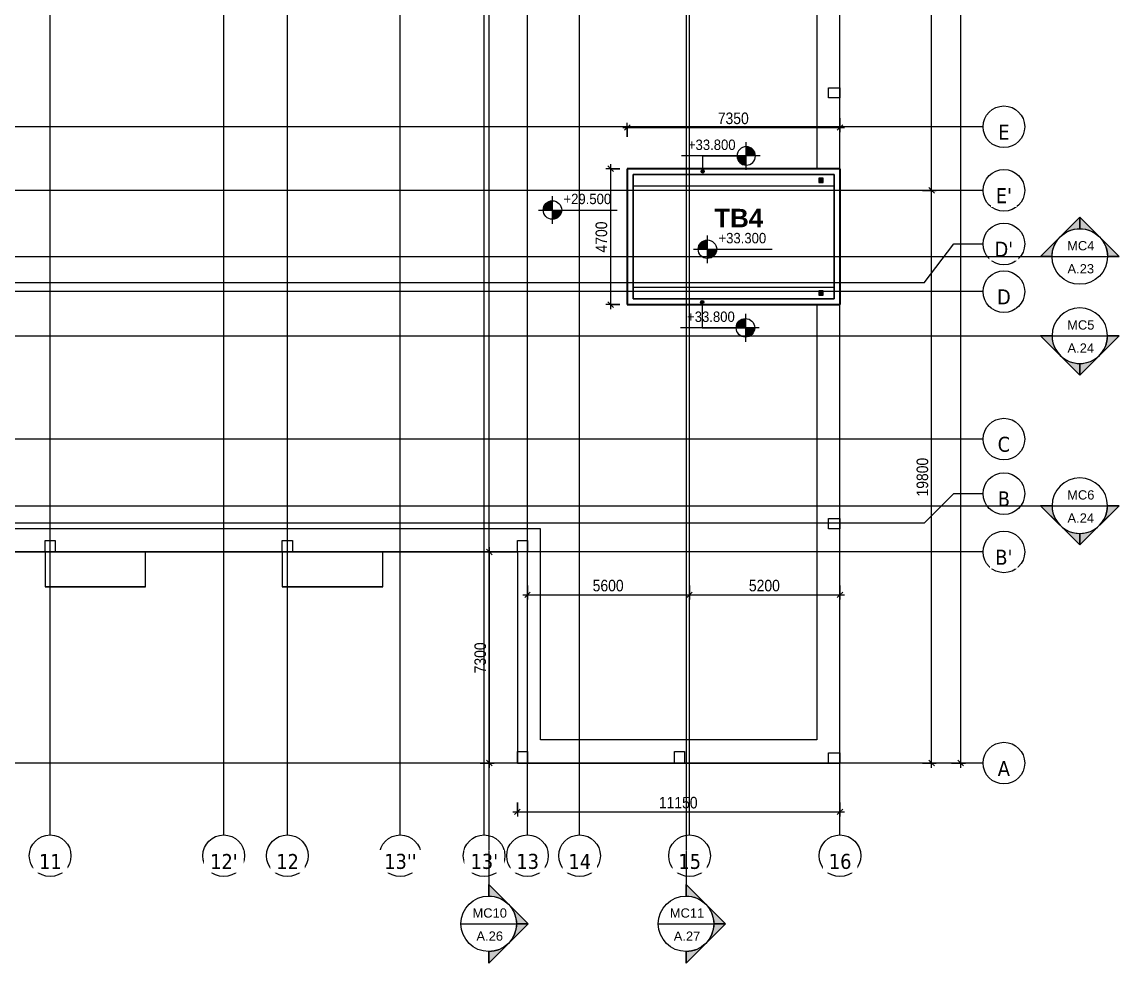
# Model space of a CAD drawing. Header units: millimetres. Extents: x 27447 to 239197, y -15958 to 82878.
# Drawn here: x 98978 to 136900, y 10322 to 42861 of the extents above; entities that cross this region are included whole.
import ezdxf

# ---------------------------------------------------------------- set-up
doc = ezdxf.new("R2010")
doc.units = ezdxf.units.MM
doc.linetypes.add('Dash Dot 3_16_', pattern=[7.9375, 4.7625, -1.5875, 0, -1.5875])
doc.linetypes.add('Grid Line', pattern=[22.225, 12.7, -3.175, 3.175, -3.175])
for name, color, linetype, lineweight in [('0-1', 7, 'Continuous', 5), ('A-ANNO-DIMS', 211, 'Continuous', 9), ('A-ANNO-DIMS-160', 211, 'Continuous', 9), ('A-DETL-MEDM', 33, 'Continuous', 18), ('A-DETL-WIDE', 214, 'Continuous', 35), ('A-FLOR', 192, 'Continuous', 9), ('A-FLOR-1', 7, 'Continuous', 9), ('A-WALL', 113, 'Continuous', 9), ('G-ANNO-DIMS', 111, 'Continuous', 9), ('G-ANNO-SYMB', 111, 'Continuous', 9), ('G-ANNO-SYMB-1', 111, 'Dash Dot 3_16_', 18), ('G-ANNO-TEXT-1', 7, 'Continuous', 9), ('G-IMPT', 8, 'Continuous', 9), ('M-EQPM', 50, 'Continuous', 9), ('S-COLS-1', 7, 'Continuous', 9), ('S-GRID', 1, 'Continuous', 9), ('S-GRID-1', 1, 'Grid Line', 9), ('S-GRID-IDEN', 1, 'Continuous', 9)]:
    doc.layers.add(name, color=color, linetype=linetype, lineweight=lineweight)
doc.styles.add('Arial_2', font='arial_0.ttf', dxfattribs={"width": 0.9, "height": 360})
doc.styles.add('Arial_3', font='arial_0.ttf', dxfattribs={"height": 320})
doc.styles.add('Arial_B', font='arialbd_0.ttf', dxfattribs={"height": 640})
doc.styles.add('Tahoma_B', font='tahomabd_0.ttf', dxfattribs={"height": 520})
doc.styles.add('UTM Avo', font='UTM Avo.ttf', dxfattribs={"width": 0.9, "height": 400})
doc.dimstyles.new('1_Dim_chi_tiet_2_5', dxfattribs={"dimscale": 304.8, "dimtxt": 399.720379, "dimasz": 0.629921, "dimexe": 0.524934, "dimexo": 0.0625, "dimgap": 0.052493, "dimtad": 1, "dimdec": 0, "dimrnd": 5, "dimzin": 0, "dimdsep": 46, "dimtxsty": 'UTM Avo', "dimblk1": 'OBLIQUE', "dimblk2": 'OBLIQUE', "dimsah": 1, "dimcen": 0.09, "dimdle": 0.524934, "dimazin": 0, "dimtfac": 1, "dimtdec": 4, "dimtix": 1, "dimtmove": 0, "dimatfit": 3, "dimfxl": 1.049869, "dimfxlon": 1, "dimtvp": 1, "dimtolj": 1, "dimtzin": 0, "dimarcsym": 2})

# ---------------------------------------------------------------- blocks, each defined once
blk = doc.blocks.new('NCV_TKTC_KET CAU_rvt-1-TKCS_MB TẦNG MÁI')
at = {"layer": 'A-FLOR-1'}
for p, q in [((127251, 37787), (127251, 78235)), ((126451, 77435), (126451, 37787)), ((126451, 33087), (126451, 18037)), ((127251, 17237), (127251, 33087)), ((116903, 25337), (84378, 25337)), ((116903, 18037), (116903, 25337)), ((84378, 24537), (116103, 24537)), ((116103, 24537), (116103, 17237)), ((126451, 18037), (116903, 18037)), ((116103, 17237), (127251, 17237))]:
    blk.add_line(p, q, dxfattribs=at)
at = {"layer": 'S-COLS-1'}
for p, q in [((126852, 40587), (127053, 40587)), ((126852, 40237), (126852, 40587)), ((127053, 40587), (127252, 40587)), ((127252, 40587), (127252, 40237)), ((127053, 40237), (126852, 40237)), ((127252, 40237), (127053, 40237)), ((126853, 25340), (126853, 25690)), ((126853, 25690), (127253, 25690)), ((127253, 25690), (127253, 25340)), ((127253, 25340), (126853, 25340)), ((99778, 24937), (100128, 24937)), ((99778, 24737), (99778, 24937)), ((99778, 24537), (99778, 24737)), ((100128, 24937), (100128, 24737)), ((100128, 24737), (100128, 24537)), ((107978, 24937), (108328, 24937)), ((107978, 24737), (107978, 24937)), ((107978, 24537), (107978, 24737)), ((108328, 24937), (108328, 24737)), ((108328, 24737), (108328, 24537)), ((116103, 24937), (116453, 24937)), ((116103, 24537), (116103, 24937)), ((116453, 24937), (116453, 24537)), ((100128, 24537), (99778, 24537)), ((99778, 24537), (99778, 24537)), ((100128, 24537), (100128, 24537)), ((108328, 24537), (107978, 24537)), ((107978, 24537), (107978, 24537)), ((108328, 24537), (108328, 24537)), ((116453, 24537), (116103, 24537)), ((116103, 17637), (116453, 17637)), ((116103, 17237), (116103, 17637)), ((116453, 17637), (116453, 17237)), ((121528, 17437), (121528, 17637)), ((121528, 17637), (121878, 17637)), ((121878, 17637), (121878, 17437)), ((126853, 17587), (127253, 17587)), ((126853, 17237), (126853, 17587)), ((127253, 17587), (127253, 17237)), ((116453, 17237), (116103, 17237)), ((121528, 17237), (121528, 17437)), ((121528, 17237), (121528, 17237)), ((121878, 17237), (121528, 17237)), ((121878, 17437), (121878, 17237)), ((121878, 17237), (121878, 17237)), ((127253, 17237), (126853, 17237))]:
    blk.add_line(p, q, dxfattribs=at)
blk = doc.blocks.new('THU NUOC - THU NUOC-1836407-TKCS_MB TẦNG MÁI')
at = {"layer": 'M-EQPM'}
for p, q in [((-66, 71), (-66, -79)), ((84, 71), (-66, 71)), ((59, 46), (-41, 46)), ((-41, 46), (-41, -54)), ((-23, 11), (41, 11)), ((41, 5), (-23, 5)), ((-11, 23), (28, 23)), ((28, 17), (-11, 17)), ((-1, 36), (19, 36)), ((19, 30), (-1, 30)), ((59, -54), (59, 46)), ((84, -79), (84, 71)), ((-66, -79), (84, -79)), ((-41, -54), (59, -54)), ((-23, -1), (1, -1)), ((1, -7), (-23, -7)), ((-23, -14), (41, -14)), ((41, -20), (-23, -20)), ((-11, -26), (28, -26)), ((28, -32), (-11, -32)), ((-1, -38), (19, -38)), ((19, -44), (-1, -44)), ((1, -1), (1, -7)), ((17, -1), (41, -1)), ((17, -7), (17, -1)), ((41, -7), (17, -7))]:
    blk.add_line(p, q, dxfattribs=at)
for centre, radius, start, end in [((9, -4), 45, 0, 180), ((9, -4), 45, 0, 180), ((-23, 8), 3, 90, 270), ((-11, 20), 3, 90, 270), ((-1, 33), 3, 90, 270), ((19, 33), 3, 270, 90), ((28, 20), 3, 270, 90), ((41, 8), 3, 270, 90), ((9, -4), 45, 180, 360), ((9, -4), 45, 180, 360), ((-23, -4), 3, 90, 270), ((-23, -17), 3, 90, 270), ((-11, -29), 3, 90, 270), ((-1, -41), 3, 90, 270), ((19, -41), 3, 270, 90), ((28, -29), 3, 270, 90), ((41, -4), 3, 270, 90), ((41, -17), 3, 270, 90)]:
    blk.add_arc(centre, radius, start, end, dxfattribs=at)
blk = doc.blocks.new('TKTC_XREF_260130_MB TUM MAI - TKTC_XREF_260130_MB TUM MAI_dwg-4167669-TKCS_MB TẦNG MÁI')
at = {"layer": 'G-IMPT'}
for p, q in [((-75899, -823381), (-75899, -816006)), ((-75899, -835478), (-75899, -828081)), ((-75899, -843581), (-75899, -835828)), ((-87049, -843933), (-75899, -843933))]:
    blk.add_line(p, q, dxfattribs=at)
at = {"layer": 'G-IMPT', "flags": 128}
blk.add_lwpolyline([(-118774, -836633), (-116874, -836633), (-116874, -837832), (-108099, -837832), (-108099, -836632), (-103374, -836632), (-103374, -837832), (-99899, -837832), (-99899, -836632), (-95174, -836632), (-95174, -837832), (-91699, -837832), (-91699, -836632), (-87049, -836632)], dxfattribs=at)
blk = doc.blocks.new('TKTC_XREF_260130_MB TUM MAI - TKTC_XREF_251221_MB TUM MAI-2041484-TKCS_MB TẦNG MÁI')
blk.add_blockref('TKTC_XREF_260130_MB TUM MAI - TKTC_XREF_260130_MB TUM MAI_dwg-4167669-TKCS_MB TẦNG MÁI', (169499, 843934))
blk = doc.blocks.new('TKTC_QUAT HUT KHOI_260130 - TKTC_QUAT HUT KHOI_260130_dwg-4168555-TKCS_MB TẦNG MÁI')
at = {"layer": 'G-IMPT'}
for p, q in [((127252, 37790), (127252, 45165)), ((127252, 25694), (127252, 33090)), ((127252, 17590), (127252, 25344)), ((116452, 17240), (121527, 17240)), ((121877, 17240), (126852, 17240))]:
    blk.add_line(p, q, dxfattribs=at)
at = {"layer": 'G-IMPT', "flags": 128}
for points in [[(99777, 24540), (99777, 23341), (103252, 23341), (103252, 24541)], [(107977, 24540), (107977, 23341), (111452, 23341), (111452, 24541)]]:
    blk.add_lwpolyline(points, dxfattribs=at)
blk = doc.blocks.new('TKTC_QUAT HUT KHOI_260130 - TKTC_QUAT HUT KHOI_260130-2046036-TKCS_MB TẦNG MÁI')
blk.add_blockref('TKTC_QUAT HUT KHOI_260130 - TKTC_QUAT HUT KHOI_260130_dwg-4168555-TKCS_MB TẦNG MÁI', (-33652, -17239))
blk = doc.blocks.new('TKTC_BON NUOC MAI_260130 - TKTC_BON NUOC MAI_260130_dwg-3426650-TKCS_MB TẦNG MÁI')
at = {"layer": 'G-IMPT'}
for p, q in [((-75899, -823384), (-75899, -816009)), ((-75899, -835481), (-75899, -828084)), ((-75899, -843584), (-75899, -835831))]:
    blk.add_line(p, q, dxfattribs=at)
at = {"layer": 'G-IMPT', "flags": 128}
for points in [[(-103374, -836634), (-103374, -837832), (-99899, -837832), (-99899, -836634)], [(-95174, -836634), (-95174, -837832), (-91699, -837832), (-91699, -836634)]]:
    blk.add_lwpolyline(points, dxfattribs=at)
blk = doc.blocks.new('TKTC_BON NUOC MAI_260130 - TKTC_BON NUOC MAI_260130-2047084-TKCS_MB TẦNG MÁI')
blk.add_blockref('TKTC_BON NUOC MAI_260130 - TKTC_BON NUOC MAI_260130_dwg-3426650-TKCS_MB TẦNG MÁI', (169499, 843934))
blk = doc.blocks.new('Grid - M_Grid Head - Circle-353313-TKCS_MB TẦNG MÁI')
at = {"layer": 'S-GRID-IDEN'}
blk.add_circle((0, 0), 4.5, dxfattribs=at)
blk = doc.blocks.new('Spot Elevations - M_Spot Elevation - Target Filled-350595-TKCS_MB TẦNG MÁI')
at = {"layer": 'G-ANNO-DIMS'}
h = blk.add_hatch(color=256, dxfattribs=at)
edge = h.paths.add_edge_path()
edge.add_line((0, 0), (-2, 0))
edge.add_arc((0, 0), 2, 90, 180, ccw=False)
edge.add_line((0, 2), (0, 0))
h = blk.add_hatch(color=256, dxfattribs=at)
edge = h.paths.add_edge_path()
edge.add_line((0, 0), (2, 0))
edge.add_arc((0, 0), 2, 270, 360, ccw=False)
edge.add_line((0, -2), (0, 0))
for p, q in [((0, -3), (0, 3)), ((-3, 0), (14, 0))]:
    blk.add_line(p, q, dxfattribs=at)
blk.add_circle((0, 0), 2, dxfattribs=at)
blk = doc.blocks.new('Section - M_Section Head - Filled-352373-TKCS_MB TẦNG MÁI')
at = {"layer": 'G-ANNO-SYMB'}
h = blk.add_hatch(color=256, dxfattribs=at)
edge = h.paths.add_edge_path()
edge.add_line((-6, 8.49), (-6, 6))
edge.add_arc((-6, 0), 6, 90, 135)
edge.add_line((-10.24, 4.24), (-6, 8.49))
h = blk.add_hatch(color=256, dxfattribs=at)
edge = h.paths.add_edge_path()
edge.add_line((-6, 8.49), (-1.76, 4.24))
edge.add_arc((-6, 0), 6, 45, 90)
edge.add_line((-6, 6), (-6, 8.49))
h = blk.add_hatch(color=256, dxfattribs=at)
edge = h.paths.add_edge_path()
edge.add_line((-14.49, 0), (-10.24, 4.24))
edge.add_arc((-6, 0), 6, 135, 180)
edge.add_line((-12, 0), (-14.49, 0))
h = blk.add_hatch(color=256, dxfattribs=at)
edge = h.paths.add_edge_path()
edge.add_line((2.49, 0), (0, 0))
edge.add_arc((-6, 0), 6, 360, 405)
edge.add_line((-1.76, 4.24), (2.49, 0))
for p, q in [((-6, 8.49), (-14.49, 0)), ((-6, 8.49), (-10.24, 4.24)), ((-6, 8.49), (2.49, 0)), ((-6, 6), (-6, 8.49)), ((-6, 8.49), (-6, 6)), ((-1.76, 4.24), (-6, 8.49)), ((-10.24, 4.24), (-14.49, 0)), ((2.49, 0), (-1.76, 4.24)), ((-14.49, 0), (-12, 0)), ((0, 0), (2.49, 0)), ((-12, 0), (-14.49, 0)), ((0, 0), (2.49, 0))]:
    blk.add_line(p, q, dxfattribs=at)
for start, end in [(360, 180), (90, 135), (45, 90), (135, 180), (360, 45), (180, 360)]:
    blk.add_arc((-6, 0), 6, start, end, dxfattribs=at)
blk = doc.blocks.new('DIMBLOCK21-TKCS_MB TẦNG MÁI')
at = {"layer": 'A-ANNO-DIMS-160'}
for p, q in [((115137, 17077), (115137, 24697)), ((114817, 24537), (115297, 24537)), ((115137, 24537), (114817, 24537)), ((114817, 17237), (115297, 17237)), ((115137, 17237), (114817, 17237))]:
    blk.add_line(p, q, dxfattribs=at)
at = {"layer": 'A-ANNO-DIMS-160', "lineweight": 25}
for p, q in [((115137, 24537), (115041, 24633)), ((115137, 24537), (115233, 24441)), ((115137, 17237), (115041, 17333)), ((115137, 17237), (115233, 17141))]:
    blk.add_line(p, q, dxfattribs=at)
at = {"layer": 'A-ANNO-DIMS-160', "color": 0, "insert": (114617, 20339), "char_height": 400, "width": 1314.64, "attachment_point": 1, "rotation": 90, "line_spacing_factor": 1.110334, "style": 'UTM Avo'}
blk.add_mtext('7300', dxfattribs=at)
blk = doc.blocks.new('_Oblique')
at = {"color": 0, "linetype": 'ByBlock', "lineweight": -2}
blk.add_line((-0.5, -0.5), (0.5, 0.5), dxfattribs=at)
blk = doc.blocks.new('DIMBLOCK24-TKCS_MB TẦNG MÁI')
at = {"layer": 'A-ANNO-DIMS-160'}
for p, q in [((131107, 78237), (131587, 78237)), ((131427, 78237), (131107, 78237)), ((131427, 17077), (131427, 78397)), ((131107, 17237), (131587, 17237)), ((131427, 17237), (131107, 17237))]:
    blk.add_line(p, q, dxfattribs=at)
at = {"layer": 'A-ANNO-DIMS-160', "lineweight": 25}
for p, q in [((131427, 78237), (131331, 78333)), ((131427, 78237), (131523, 78141)), ((131427, 17237), (131331, 17333)), ((131427, 17237), (131523, 17141))]:
    blk.add_line(p, q, dxfattribs=at)
at = {"layer": 'A-ANNO-DIMS-160', "color": 0, "insert": (130907, 47052), "char_height": 400, "width": 1643.29, "attachment_point": 1, "rotation": 90, "line_spacing_factor": 1.110334, "style": 'UTM Avo'}
blk.add_mtext('61000', dxfattribs=at)
blk = doc.blocks.new('DIMBLOCK25-TKCS_MB TẦNG MÁI')
at = {"layer": 'A-ANNO-DIMS-160'}
for p, q in [((130101, 37037), (130581, 37037)), ((130421, 37037), (130101, 37037)), ((130421, 17077), (130421, 37037)), ((130101, 17237), (130581, 17237)), ((130421, 17237), (130101, 17237))]:
    blk.add_line(p, q, dxfattribs=at)
at = {"layer": 'A-ANNO-DIMS-160', "lineweight": 25}
for p, q in [((130421, 37037), (130325, 37133)), ((130421, 37037), (130517, 36941)), ((130421, 17237), (130325, 17333)), ((130421, 17237), (130517, 17141))]:
    blk.add_line(p, q, dxfattribs=at)
at = {"layer": 'A-ANNO-DIMS-160', "color": 0, "insert": (129901, 26452), "char_height": 400, "width": 1643.29, "attachment_point": 1, "rotation": 90, "line_spacing_factor": 1.110334, "style": 'UTM Avo'}
blk.add_mtext('19800', dxfattribs=at)
blk = doc.blocks.new('DIMBLOCK26-TKCS_MB TẦNG MÁI')
at = {"layer": 'A-ANNO-DIMS-160'}
for p, q in [((130101, 53537), (130581, 53537)), ((130421, 53537), (130101, 53537)), ((130421, 37037), (130421, 53537)), ((130101, 37037), (130581, 37037)), ((130421, 37037), (130101, 37037))]:
    blk.add_line(p, q, dxfattribs=at)
at = {"layer": 'A-ANNO-DIMS-160', "lineweight": 25}
for p, q in [((130421, 53537), (130325, 53633)), ((130421, 53537), (130517, 53441)), ((130421, 37037), (130325, 37133)), ((130421, 37037), (130517, 36941))]:
    blk.add_line(p, q, dxfattribs=at)
at = {"layer": 'A-ANNO-DIMS-160', "color": 0, "insert": (129901, 44602), "char_height": 400, "width": 1643.29, "attachment_point": 1, "rotation": 90, "line_spacing_factor": 1.110334, "style": 'UTM Avo'}
blk.add_mtext('16500', dxfattribs=at)
blk = doc.blocks.new('DIMBLOCK30-TKCS_MB TẦNG MÁI')
at = {"layer": 'A-ANNO-DIMS-160'}
for p, q in [((115943, 15549), (127413, 15549)), ((116103, 15869), (116103, 15389)), ((116103, 15549), (116103, 15869)), ((127253, 15869), (127253, 15389)), ((127253, 15549), (127253, 15869))]:
    blk.add_line(p, q, dxfattribs=at)
at = {"layer": 'A-ANNO-DIMS-160', "lineweight": 25}
for p, q in [((116103, 15549), (116007, 15453)), ((116103, 15549), (116199, 15645)), ((127253, 15549), (127157, 15453)), ((127253, 15549), (127349, 15645))]:
    blk.add_line(p, q, dxfattribs=at)
at = {"layer": 'A-ANNO-DIMS-160', "color": 0, "insert": (120993, 16069), "char_height": 400, "width": 1643.29, "attachment_point": 1, "line_spacing_factor": 1.110334, "style": 'UTM Avo'}
blk.add_mtext('11150', dxfattribs=at)
blk = doc.blocks.new('DIMBLOCK31-TKCS_MB TẦNG MÁI')
at = {"layer": 'A-ANNO-DIMS-160'}
for p, q in [((116453, 23374), (116453, 22894)), ((116453, 23054), (116453, 23374)), ((122053, 23374), (122053, 22894)), ((122053, 23054), (122053, 23374)), ((116293, 23054), (122053, 23054))]:
    blk.add_line(p, q, dxfattribs=at)
at = {"layer": 'A-ANNO-DIMS-160', "lineweight": 25}
for p, q in [((116453, 23054), (116549, 23150)), ((122053, 23054), (122149, 23150)), ((116453, 23054), (116357, 22958)), ((122053, 23054), (121957, 22958))]:
    blk.add_line(p, q, dxfattribs=at)
at = {"layer": 'A-ANNO-DIMS-160', "color": 0, "insert": (118705, 23574), "char_height": 400, "width": 1314.64, "attachment_point": 1, "line_spacing_factor": 1.110334, "style": 'UTM Avo'}
blk.add_mtext('5600', dxfattribs=at)
blk = doc.blocks.new('DIMBLOCK32-TKCS_MB TẦNG MÁI')
at = {"layer": 'A-ANNO-DIMS-160'}
for p, q in [((122053, 23374), (122053, 22894)), ((122053, 23054), (122053, 23374)), ((127253, 23374), (127253, 22894)), ((127253, 23054), (127253, 23374)), ((122053, 23054), (127413, 23054))]:
    blk.add_line(p, q, dxfattribs=at)
at = {"layer": 'A-ANNO-DIMS-160', "lineweight": 25}
for p, q in [((122053, 23054), (122149, 23150)), ((127253, 23054), (127349, 23150)), ((122053, 23054), (121957, 22958)), ((127253, 23054), (127157, 22958))]:
    blk.add_line(p, q, dxfattribs=at)
at = {"layer": 'A-ANNO-DIMS-160', "color": 0, "insert": (124105, 23574), "char_height": 400, "width": 1314.64, "attachment_point": 1, "line_spacing_factor": 1.110334, "style": 'UTM Avo'}
blk.add_mtext('5200', dxfattribs=at)
blk = doc.blocks.new('DIMBLOCK38-TKCS_MB TẦNG MÁI')
at = {"layer": 'A-ANNO-DIMS-160'}
for p, q in [((119324, 37947), (119324, 32927)), ((119644, 37787), (119164, 37787)), ((119324, 37787), (119644, 37787)), ((119644, 33087), (119164, 33087)), ((119324, 33087), (119644, 33087))]:
    blk.add_line(p, q, dxfattribs=at)
at = {"layer": 'A-ANNO-DIMS-160', "lineweight": 25}
for p, q in [((119324, 37787), (119228, 37883)), ((119324, 37787), (119420, 37691)), ((119324, 33087), (119228, 33183)), ((119324, 33087), (119420, 32991))]:
    blk.add_line(p, q, dxfattribs=at)
at = {"layer": 'A-ANNO-DIMS-160', "color": 0, "insert": (118805, 34889), "char_height": 400, "width": 1314.64, "attachment_point": 1, "rotation": 90, "line_spacing_factor": 1.110334, "style": 'UTM Avo'}
blk.add_mtext('4700', dxfattribs=at)
blk = doc.blocks.new('DIMBLOCK39-TKCS_MB TẦNG MÁI')
at = {"layer": 'A-ANNO-DIMS-160'}
for p, q in [((127253, 39529), (127253, 39049)), ((127253, 39209), (127253, 39529)), ((119743, 39209), (127413, 39209)), ((119903, 38889), (119903, 39369)), ((119903, 39209), (119903, 38889))]:
    blk.add_line(p, q, dxfattribs=at)
at = {"layer": 'A-ANNO-DIMS-160', "lineweight": 25}
for p, q in [((119903, 39209), (119807, 39113)), ((119903, 39209), (119999, 39305)), ((127253, 39209), (127157, 39113)), ((127253, 39209), (127349, 39305))]:
    blk.add_line(p, q, dxfattribs=at)
at = {"layer": 'A-ANNO-DIMS-160', "color": 0, "insert": (123030, 39728), "char_height": 400, "width": 1314.64, "attachment_point": 1, "line_spacing_factor": 1.110334, "style": 'UTM Avo'}
blk.add_mtext('7350', dxfattribs=at)

msp = doc.modelspace()

# ---------------------------------------------------------------- hatches: boundary and pattern name
at = {"layer": 'G-ANNO-DIMS'}
h = msp.add_hatch(color=256, dxfattribs=at)
edge = h.paths.add_edge_path()
edge.add_arc((122508.5, 37692.3), 56, 0, 360)
h = msp.add_hatch(color=256, dxfattribs=at)
edge = h.paths.add_edge_path()
edge.add_arc((122493.4, 33176.3), 56, 0, 360)

# ---------------------------------------------------------------- linework, layer by layer
at = {"layer": 'A-DETL-MEDM'}
for p, q in [((120102.6, 37586.9), (127054.5, 37586.9)), ((120102.6, 33286.9), (120102.6, 37586.9)), ((127054.5, 37586.9), (127054.5, 33286.9)), ((127054.5, 33286.9), (120102.6, 33286.9))]:
    msp.add_line(p, q, dxfattribs=at)
at = {"layer": 'A-DETL-WIDE'}
for p, q in [((119902.6, 37786.9), (119902.6, 33086.9)), ((127254.5, 37786.9), (119902.6, 37786.9)), ((127254.5, 33086.9), (127254.5, 37786.9)), ((119902.6, 33086.9), (127254.5, 33086.9))]:
    msp.add_line(p, q, dxfattribs=at)
at = {"layer": 'A-FLOR'}
for p, q in [((127054.5, 37186.9), (120102.6, 37186.9)), ((120102.6, 33686.9), (127054.5, 33686.9))]:
    msp.add_line(p, q, dxfattribs=at)
at = {"layer": 'A-WALL'}
for p, q in [((119902.6, 37786.9), (127254.5, 37786.9)), ((119902.6, 33086.9), (119902.6, 37786.9)), ((127054.5, 37586.9), (120102.6, 37586.9)), ((120102.6, 37586.9), (120102.6, 33286.9)), ((127054.5, 33286.9), (127054.5, 37586.9)), ((127254.5, 37786.9), (127254.5, 33086.9)), ((127254.5, 33086.9), (119902.6, 33086.9)), ((120102.6, 33286.9), (127054.5, 33286.9))]:
    msp.add_line(p, q, dxfattribs=at)
at = {"layer": 'G-ANNO-DIMS'}
for p, q in [((122508.5, 38229.2), (124013.3, 38229.2)), ((122508.5, 37692.3), (122508.5, 38229.2)), ((122493.4, 33176.3), (122493.4, 32285.1)), ((122493.4, 32285.1), (123985.8, 32285.1))]:
    msp.add_line(p, q, dxfattribs=at)
for centre in [(122508.5, 37692.3), (122493.4, 33176.3)]:
    msp.add_circle(centre, 56, dxfattribs=at)
at = {"layer": 'G-ANNO-SYMB'}
for p, q in [((134582.2, 34751.5), (136502.2, 34751.5)), ((134582.2, 32011.5), (136502.2, 32011.5)), ((134582.2, 26135.3), (136502.2, 26135.3)), ((114152.6, 11680), (116072.6, 11680)), ((120972.6, 11680), (122892.6, 11680))]:
    msp.add_line(p, q, dxfattribs=at)
at = {"layer": 'G-ANNO-SYMB-1'}
msp.add_line((27827.8, 32011.5), (134582.2, 32011.5), dxfattribs=at)
at = {"layer": 'S-GRID'}
for p, q in [((130167.4, 33836.9), (131183.4, 35185.1)), ((131183.4, 35185.1), (132199.4, 35185.1)), ((130167.4, 25536.9), (131183.4, 26552.9)), ((131183.4, 26552.9), (132199.4, 26552.9))]:
    msp.add_line(p, q, dxfattribs=at)
at = {"layer": 'S-GRID-1'}
for p, q in [((99952.6, 18752.8), (99952.6, 76561)), ((105952.6, 18752.8), (105952.6, 76561)), ((108152.6, 18752.8), (108152.6, 76561)), ((112052.6, 18752.8), (112052.6, 76561)), ((114952.6, 18752.8), (114952.6, 76561)), ((116452.6, 18752.8), (116452.6, 76561)), ((118252.6, 18752.8), (118252.6, 76561)), ((122052.6, 18752.8), (122052.6, 76561)), ((127252.6, 18752.8), (127252.6, 76561)), ((128199.4, 39236.9), (33991.1, 39236.9)), ((132199.4, 39236.9), (128199.4, 39236.9)), ((128199.4, 37036.9), (33991.1, 37036.9)), ((132199.4, 37036.9), (128199.4, 37036.9)), ((126167.4, 33836.9), (36023.1, 33836.9)), ((130167.4, 33836.9), (126167.4, 33836.9)), ((128199.4, 33536.9), (33991.1, 33536.9)), ((132199.4, 33536.9), (128199.4, 33536.9)), ((128199.4, 28436.9), (33991.1, 28436.9)), ((132199.4, 28436.9), (128199.4, 28436.9)), ((126167.4, 25536.9), (36023.1, 25536.9)), ((130167.4, 25536.9), (126167.4, 25536.9)), ((128199.4, 24536.9), (33991.1, 24536.9)), ((132199.4, 24536.9), (128199.4, 24536.9)), ((99952.6, 14752.8), (99952.6, 18752.8)), ((105952.6, 14752.8), (105952.6, 18752.8)), ((108152.6, 14752.8), (108152.6, 18752.8)), ((112052.6, 14752.8), (112052.6, 18752.8)), ((114952.6, 14752.8), (114952.6, 18752.8)), ((116452.6, 14752.8), (116452.6, 18752.8)), ((118252.6, 14752.8), (118252.6, 18752.8)), ((122052.6, 14752.8), (122052.6, 18752.8)), ((127252.6, 14752.8), (127252.6, 18752.8)), ((128199.4, 17236.9), (33991.1, 17236.9)), ((132199.4, 17236.9), (128199.4, 17236.9))]:
    msp.add_line(p, q, dxfattribs=at)

# ---------------------------------------------------------------- block references
at = {"layer": '0-1'}
msp.add_blockref('NCV_TKTC_KET CAU_rvt-1-TKCS_MB TẦNG MÁI', (0, 0), dxfattribs=at)
at = {"layer": 'G-ANNO-DIMS', "extrusion": (0, 0, -1), "xscale": 159.9999999999999, "yscale": 159.9999999999999, "zscale": 159.9999999999999}
msp.add_blockref('Spot Elevations - M_Spot Elevation - Target Filled-350595-TKCS_MB TẦNG MÁI', (-124013.3, 38229.2), dxfattribs=at)
at = {"layer": 'G-ANNO-DIMS', "xscale": 159.9999999999999, "yscale": 159.9999999999999, "zscale": 159.9999999999999}
for p in [(117313.6, 36356.6), (122672.2, 35002.5)]:
    msp.add_blockref('Spot Elevations - M_Spot Elevation - Target Filled-350595-TKCS_MB TẦNG MÁI', p, dxfattribs=at)
at = {"layer": 'G-ANNO-DIMS', "xscale": 159.9999999999999, "yscale": 159.9999999999999, "zscale": 159.9999999999999, "rotation": 180}
msp.add_blockref('Spot Elevations - M_Spot Elevation - Target Filled-350595-TKCS_MB TẦNG MÁI', (123985.8, 32285.1), dxfattribs=at)
at = {"layer": 'G-ANNO-SYMB', "extrusion": (0, 0, -1), "xscale": 159.9999999999999, "yscale": 159.9999999999999, "zscale": 159.9999999999999}
msp.add_blockref('Section - M_Section Head - Filled-352373-TKCS_MB TẦNG MÁI', (-134582.2, 34751.5), dxfattribs=at)
at = {"layer": 'G-ANNO-SYMB', "xscale": 159.9999999999999, "yscale": 159.9999999999999, "zscale": 159.9999999999999, "rotation": 180}
for p in [(134582.2, 32011.5), (134582.2, 26135.3)]:
    msp.add_blockref('Section - M_Section Head - Filled-352373-TKCS_MB TẦNG MÁI', p, dxfattribs=at)
at = {"layer": 'G-ANNO-SYMB', "extrusion": (0, 0, -1), "xscale": 159.9999999999999, "yscale": 159.9999999999999, "zscale": 159.9999999999999, "rotation": 90.00000000000053}
for p in [(-115112.6, 12640), (-121932.6, 12640)]:
    msp.add_blockref('Section - M_Section Head - Filled-352373-TKCS_MB TẦNG MÁI', p, dxfattribs=at)
at = {"layer": 'M-EQPM'}
for name, p in [('TKTC_BON NUOC MAI_260130 - TKTC_BON NUOC MAI_260130-2047084-TKCS_MB TẦNG MÁI', (33652.6, 17236.9)), ('TKTC_QUAT HUT KHOI_260130 - TKTC_QUAT HUT KHOI_260130-2046036-TKCS_MB TẦNG MÁI', (33652.6, 17235.3)), ('TKTC_XREF_260130_MB TUM MAI - TKTC_XREF_251221_MB TUM MAI-2041484-TKCS_MB TẦNG MÁI', (33652.6, 17233.6))]:
    msp.add_blockref(name, p, dxfattribs=at)
at = {"layer": 'M-EQPM', "rotation": 180}
for p in [(126611.3, 37382.5), (126611.3, 33482.5)]:
    msp.add_blockref('THU NUOC - THU NUOC-1836407-TKCS_MB TẦNG MÁI', p, dxfattribs=at)
at = {"layer": 'S-GRID-IDEN', "xscale": 159.9999999999999, "yscale": 159.9999999999999, "zscale": 159.9999999999999, "rotation": 89.99999999999982}
for p in [(132919.4, 39236.9), (132919.4, 37036.9), (132919.4, 35185.1), (132919.4, 33536.9), (132919.4, 28436.9), (132919.4, 26552.9), (132919.4, 24536.9), (132919.4, 17236.9)]:
    msp.add_blockref('Grid - M_Grid Head - Circle-353313-TKCS_MB TẦNG MÁI', p, dxfattribs=at)
at = {"layer": 'S-GRID-IDEN', "xscale": 159.9999999999999, "yscale": 159.9999999999999, "zscale": 159.9999999999999}
for p in [(99952.6, 14032.8), (105952.6, 14032.8), (108152.6, 14032.8), (112052.6, 14032.8), (114952.6, 14032.8), (116452.6, 14032.8), (118252.6, 14032.8), (122052.6, 14032.8), (127252.6, 14032.8)]:
    msp.add_blockref('Grid - M_Grid Head - Circle-353313-TKCS_MB TẦNG MÁI', p, dxfattribs=at)

# ---------------------------------------------------------------- texts
at = {"layer": 'G-ANNO-DIMS', "char_height": 360, "width": 1961.298, "attachment_point": 1, "line_spacing_factor": 0.941778, "style": 'Arial_2'}
for s, insert in [('+33.800', (121996.1, 38793.5)), ('+29.500', (117696.4, 36920.9)), ('+33.300', (123055, 35566.8)), ('+33.800', (121968.6, 32849.4))]:
    msp.add_mtext(s, dxfattribs=dict(at, insert=insert))
at = {"layer": 'G-ANNO-SYMB', "char_height": 320, "attachment_point": 5, "line_spacing_factor": 0.936439, "style": 'Arial_3'}
for s, insert, width in [('\\pt2032,4064,6096,8128,10160,12192,14224,16256,18288,20320,22352,24384,26416,28448,30480,32512,34544,36576,38608,40640,42672,44704,46736,48768,50800,52832,54864,56896,58928,60960,62992,65024;MC4', (135576.2, 35122.7), 963.2), ('\\pt2032,4064,6096,8128,10160,12192,14224,16256,18288,20320,22352,24384,26416,28448,30480,32512,34544,36576,38608,40640,42672,44704,46736,48768,50800,52832,54864,56896,58928,60960,62992,65024;A.23', (135576.2, 34324.4), 952), ('\\pt2032,4064,6096,8128,10160,12192,14224,16256,18288,20320,22352,24384,26416,28448,30480,32512,34544,36576,38608,40640,42672,44704,46736,48768,50800,52832,54864,56896,58928,60960,62992,65024;MC5', (135576.2, 32382.7), 963.2), ('\\pt2032,4064,6096,8128,10160,12192,14224,16256,18288,20320,22352,24384,26416,28448,30480,32512,34544,36576,38608,40640,42672,44704,46736,48768,50800,52832,54864,56896,58928,60960,62992,65024;A.24', (135576.2, 31584.4), 952), ('\\pt2032,4064,6096,8128,10160,12192,14224,16256,18288,20320,22352,24384,26416,28448,30480,32512,34544,36576,38608,40640,42672,44704,46736,48768,50800,52832,54864,56896,58928,60960,62992,65024;MC6', (135576.2, 26506.4), 963.2), ('\\pt2032,4064,6096,8128,10160,12192,14224,16256,18288,20320,22352,24384,26416,28448,30480,32512,34544,36576,38608,40640,42672,44704,46736,48768,50800,52832,54864,56896,58928,60960,62992,65024;A.24', (135576.2, 25708.2), 952), ('\\pt2032,4064,6096,8128,10160,12192,14224,16256,18288,20320,22352,24384,26416,28448,30480,32512,34544,36576,38608,40640,42672,44704,46736,48768,50800,52832,54864,56896,58928,60960,62992,65024;MC10', (115146.6, 12051.2), 1217.6), ('\\pt2032,4064,6096,8128,10160,12192,14224,16256,18288,20320,22352,24384,26416,28448,30480,32512,34544,36576,38608,40640,42672,44704,46736,48768,50800,52832,54864,56896,58928,60960,62992,65024;MC11', (121966.6, 12051.2), 1217.6), ('\\pt2032,4064,6096,8128,10160,12192,14224,16256,18288,20320,22352,24384,26416,28448,30480,32512,34544,36576,38608,40640,42672,44704,46736,48768,50800,52832,54864,56896,58928,60960,62992,65024;A.26', (115146.6, 11252.9), 952), ('\\pt2032,4064,6096,8128,10160,12192,14224,16256,18288,20320,22352,24384,26416,28448,30480,32512,34544,36576,38608,40640,42672,44704,46736,48768,50800,52832,54864,56896,58928,60960,62992,65024;A.27', (121966.6, 11252.9), 952)]:
    msp.add_mtext(s, dxfattribs=dict(at, insert=insert, width=width))
at = {"layer": 'G-ANNO-TEXT-1', "insert": (123753.6, 36078.9), "char_height": 640, "width": 1894.4, "attachment_point": 5, "line_spacing_factor": 0.936439, "style": 'Arial_B'}
msp.add_mtext('\\pt2032,4064,6096,8128,10160,12192,14224,16256,18288,20320,22352,24384,26416,28448,30480,32512,34544,36576,38608,40640,42672,44704,46736,48768,50800,52832,54864,56896,58928,60960,62992,65024;TB4', dxfattribs=at)

# ---------------------------------------------------------------- dimensions: what is measured, and where the dimension line sits
at = {"layer": 'A-ANNO-DIMS'}
for base, p1, p2, override, picture, middle in [((131427.1, 78236.9), (131107.1, 17236.9), (131107.1, 78236.9), {"dimpost": '<>', "dimfxl": 61000}, 'DIMBLOCK24-TKCS_MB TẦNG MÁI', (131204.1, 47736.9)), ((130420.6, 53536.9), (130100.6, 37036.9), (130100.6, 53536.9), {"dimpost": '<>', "dimfxl": 16500}, 'DIMBLOCK26-TKCS_MB TẦNG MÁI', (130197.6, 45286.9)), ((119324.2, 33086.9), (119644.2, 37786.9), (119644.2, 33086.9), {"dimpost": '<>', "dimfxl": 4700}, 'DIMBLOCK38-TKCS_MB TẦNG MÁI', (119101.2, 35436.9)), ((130420.6, 37036.9), (130100.6, 17236.9), (130100.6, 37036.9), {"dimpost": '<>', "dimfxl": 19800}, 'DIMBLOCK25-TKCS_MB TẦNG MÁI', (130197.6, 27136.9)), ((115136.9, 24536.9), (114816.9, 17236.9), (114816.9, 24536.9), {"dimpost": '<>', "dimfxl": 7300}, 'DIMBLOCK21-TKCS_MB TẦNG MÁI', (114913.9, 20886.9))]:
    dim = msp.add_linear_dim(base=base, p1=p1, p2=p2, angle=90, dimstyle='1_Dim_chi_tiet_2_5', override=override, dxfattribs=at)
    dim.commit()
    dim.dimension.update_dxf_attribs({"geometry": picture, "text_midpoint": middle})
for base, p1, p2, override, picture, middle in [((127252.6, 39208.7), (119902.6, 38888.7), (127252.6, 39528.7), {"dimpost": '<>', "dimfxl": 7377.811329}, 'DIMBLOCK39-TKCS_MB TẦNG MÁI', (123577.6, 39431.7)), ((122052.6, 23053.9), (116452.6, 23373.9), (122052.6, 23373.9), {"dimpost": '<>', "dimfxl": 5600}, 'DIMBLOCK31-TKCS_MB TẦNG MÁI', (119252.6, 23276.9)), ((127252.6, 23053.9), (122052.6, 23373.9), (127252.6, 23373.9), {"dimpost": '<>', "dimfxl": 5200}, 'DIMBLOCK32-TKCS_MB TẦNG MÁI', (124652.6, 23276.9)), ((127252.6, 15549.3), (116102.6, 15869.3), (127252.6, 15869.3), {"dimpost": '<>', "dimfxl": 11150}, 'DIMBLOCK30-TKCS_MB TẦNG MÁI', (121677.6, 15772.3))]:
    dim = msp.add_linear_dim(base=base, p1=p1, p2=p2, dimstyle='1_Dim_chi_tiet_2_5', override=override, dxfattribs=at)
    dim.commit()
    dim.dimension.update_dxf_attribs({"geometry": picture, "text_midpoint": middle})

# ---------------------------------------------------------------- next in the draw order: texts
at = {"layer": 'S-GRID-IDEN', "char_height": 520, "attachment_point": 5, "line_spacing_factor": 0.996129, "style": 'Tahoma_B', "bg_fill": 3, "box_fill_scale": 1.25, "bg_fill_color": 256, "bg_fill_true_color": 13158600, "bg_fill_transparency": 0}
for s, insert, width in [('\\pt2031.9988,4063.9976,6096.0016,8128.0004,10159.9992,12191.998,14224.002,16256.0008,18287.9996,20319.9984,22352.0024,24384.0012,26416,28447.9988,30479.9976,32512.0016,34544.0004,36575.9992,38607.998,40640.002,42672.0008,44703.9996,46735.9984,48768.0024,50800.0012,52832,54863.9988,56895.9976,58928.0016,60960.0004,62991.9992,65023.998;E', (132917.9, 39053.6), 444.8), ("\\pt2031.9988,4063.9976,6096.0016,8128.0004,10159.9992,12191.998,14224.002,16256.0008,18287.9996,20319.9984,22352.0024,24384.0012,26416,28447.9988,30479.9976,32512.0016,34544.0004,36575.9992,38607.998,40640.002,42672.0008,44703.9996,46735.9984,48768.0024,50800.0012,52832,54863.9988,56895.9976,58928.0016,60960.0004,62991.9992,65023.998;E'", (132917.9, 36853.6), 635.2), ("\\pt2031.9988,4063.9976,6096.0016,8128.0004,10159.9992,12191.998,14224.002,16256.0008,18287.9996,20319.9984,22352.0024,24384.0012,26416,28447.9988,30479.9976,32512.0016,34544.0004,36575.9992,38607.998,40640.002,42672.0008,44703.9996,46735.9984,48768.0024,50800.0012,52832,54863.9988,56895.9976,58928.0016,60960.0004,62991.9992,65023.998;D'", (132918.7, 35001.8), 740.8), ('\\pt2031.9988,4063.9976,6096.0016,8128.0004,10159.9992,12191.998,14224.002,16256.0008,18287.9996,20319.9984,22352.0024,24384.0012,26416,28447.9988,30479.9976,32512.0016,34544.0004,36575.9992,38607.998,40640.002,42672.0008,44703.9996,46735.9984,48768.0024,50800.0012,52832,54863.9988,56895.9976,58928.0016,60960.0004,62991.9992,65023.998;D', (132917.9, 33353.6), 550.4), ('\\pt2031.9988,4063.9976,6096.0016,8128.0004,10159.9992,12191.998,14224.002,16256.0008,18287.9996,20319.9984,22352.0024,24384.0012,26416,28447.9988,30479.9976,32512.0016,34544.0004,36575.9992,38607.998,40640.002,42672.0008,44703.9996,46735.9984,48768.0024,50800.0012,52832,54863.9988,56895.9976,58928.0016,60960.0004,62991.9992,65023.998;C', (132917.9, 28253.6), 486.4), ('\\pt2031.9988,4063.9976,6096.0016,8128.0004,10159.9992,12191.998,14224.002,16256.0008,18287.9996,20319.9984,22352.0024,24384.0012,26416,28447.9988,30479.9976,32512.0016,34544.0004,36575.9992,38607.998,40640.002,42672.0008,44703.9996,46735.9984,48768.0024,50800.0012,52832,54863.9988,56895.9976,58928.0016,60960.0004,62991.9992,65023.998;B', (132917.9, 26369.6), 497.6), ("\\pt2031.9988,4063.9976,6096.0016,8128.0004,10159.9992,12191.998,14224.002,16256.0008,18287.9996,20319.9984,22352.0024,24384.0012,26416,28447.9988,30479.9976,32512.0016,34544.0004,36575.9992,38607.998,40640.002,42672.0008,44703.9996,46735.9984,48768.0024,50800.0012,52832,54863.9988,56895.9976,58928.0016,60960.0004,62991.9992,65023.998;B'", (132917.9, 24353.6), 688), ('\\pt2031.9988,4063.9976,6096.0016,8128.0004,10159.9992,12191.998,14224.002,16256.0008,18287.9996,20319.9984,22352.0024,24384.0012,26416,28447.9988,30479.9976,32512.0016,34544.0004,36575.9992,38607.998,40640.002,42672.0008,44703.9996,46735.9984,48768.0024,50800.0012,52832,54863.9988,56895.9976,58928.0016,60960.0004,62991.9992,65023.998;A', (132917.9, 17053.6), 497.6), ('\\pt2031.9988,4063.9976,6096.0016,8128.0004,10159.9992,12191.998,14224.002,16256.0008,18287.9996,20319.9984,22352.0024,24384.0012,26416,28447.9988,30479.9976,32512.0016,34544.0004,36575.9992,38607.998,40640.002,42672.0008,44703.9996,46735.9984,48768.0024,50800.0012,52832,54863.9988,56895.9976,58928.0016,60960.0004,62991.9992,65023.998;11', (99959.3, 13833.1), 921.6), ("\\pt2031.9988,4063.9976,6096.0016,8128.0004,10159.9992,12191.998,14224.002,16256.0008,18287.9996,20319.9984,22352.0024,24384.0012,26416,28447.9988,30479.9976,32512.0016,34544.0004,36575.9992,38607.998,40640.002,42672.0008,44703.9996,46735.9984,48768.0024,50800.0012,52832,54863.9988,56895.9976,58928.0016,60960.0004,62991.9992,65023.998;12'", (105959.3, 13833.1), 1112), ('\\pt2031.9988,4063.9976,6096.0016,8128.0004,10159.9992,12191.998,14224.002,16256.0008,18287.9996,20319.9984,22352.0024,24384.0012,26416,28447.9988,30479.9976,32512.0016,34544.0004,36575.9992,38607.998,40640.002,42672.0008,44703.9996,46735.9984,48768.0024,50800.0012,52832,54863.9988,56895.9976,58928.0016,60960.0004,62991.9992,65023.998;12', (108159.3, 13833.1), 921.6), ("\\pt2031.9988,4063.9976,6096.0016,8128.0004,10159.9992,12191.998,14224.002,16256.0008,18287.9996,20319.9984,22352.0024,24384.0012,26416,28447.9988,30479.9976,32512.0016,34544.0004,36575.9992,38607.998,40640.002,42672.0008,44703.9996,46735.9984,48768.0024,50800.0012,52832,54863.9988,56895.9976,58928.0016,60960.0004,62991.9992,65023.998;13''", (112059.3, 13833.1), 1302.4), ("\\pt2031.9988,4063.9976,6096.0016,8128.0004,10159.9992,12191.998,14224.002,16256.0008,18287.9996,20319.9984,22352.0024,24384.0012,26416,28447.9988,30479.9976,32512.0016,34544.0004,36575.9992,38607.998,40640.002,42672.0008,44703.9996,46735.9984,48768.0024,50800.0012,52832,54863.9988,56895.9976,58928.0016,60960.0004,62991.9992,65023.998;13'", (114959.3, 13833.1), 1112), ('\\pt2031.9988,4063.9976,6096.0016,8128.0004,10159.9992,12191.998,14224.002,16256.0008,18287.9996,20319.9984,22352.0024,24384.0012,26416,28447.9988,30479.9976,32512.0016,34544.0004,36575.9992,38607.998,40640.002,42672.0008,44703.9996,46735.9984,48768.0024,50800.0012,52832,54863.9988,56895.9976,58928.0016,60960.0004,62991.9992,65023.998;13', (116459.3, 13833.1), 921.6), ('\\pt2031.9988,4063.9976,6096.0016,8128.0004,10159.9992,12191.998,14224.002,16256.0008,18287.9996,20319.9984,22352.0024,24384.0012,26416,28447.9988,30479.9976,32512.0016,34544.0004,36575.9992,38607.998,40640.002,42672.0008,44703.9996,46735.9984,48768.0024,50800.0012,52832,54863.9988,56895.9976,58928.0016,60960.0004,62991.9992,65023.998;14', (118259.3, 13833.1), 921.6), ('\\pt2031.9988,4063.9976,6096.0016,8128.0004,10159.9992,12191.998,14224.002,16256.0008,18287.9996,20319.9984,22352.0024,24384.0012,26416,28447.9988,30479.9976,32512.0016,34544.0004,36575.9992,38607.998,40640.002,42672.0008,44703.9996,46735.9984,48768.0024,50800.0012,52832,54863.9988,56895.9976,58928.0016,60960.0004,62991.9992,65023.998;15', (122059.3, 13833.1), 921.6), ('\\pt2031.9988,4063.9976,6096.0016,8128.0004,10159.9992,12191.998,14224.002,16256.0008,18287.9996,20319.9984,22352.0024,24384.0012,26416,28447.9988,30479.9976,32512.0016,34544.0004,36575.9992,38607.998,40640.002,42672.0008,44703.9996,46735.9984,48768.0024,50800.0012,52832,54863.9988,56895.9976,58928.0016,60960.0004,62991.9992,65023.998;16', (127259.3, 13833.1), 921.6)]:
    msp.add_mtext(s, dxfattribs=dict(at, insert=insert, width=width))

# ---------------------------------------------------------------- next in the draw order: linework, layer by layer
at = {"layer": 'G-ANNO-SYMB-1'}
for p, q in [((115112.6, 82496.5), (115112.6, 12640)), ((121932.6, 82496.5), (121932.6, 12640)), ((27827.8, 34751.5), (134582.2, 34751.5)), ((27827.8, 26135.3), (134582.2, 26135.3))]:
    msp.add_line(p, q, dxfattribs=at)

doc.saveas('drawing.dxf')
